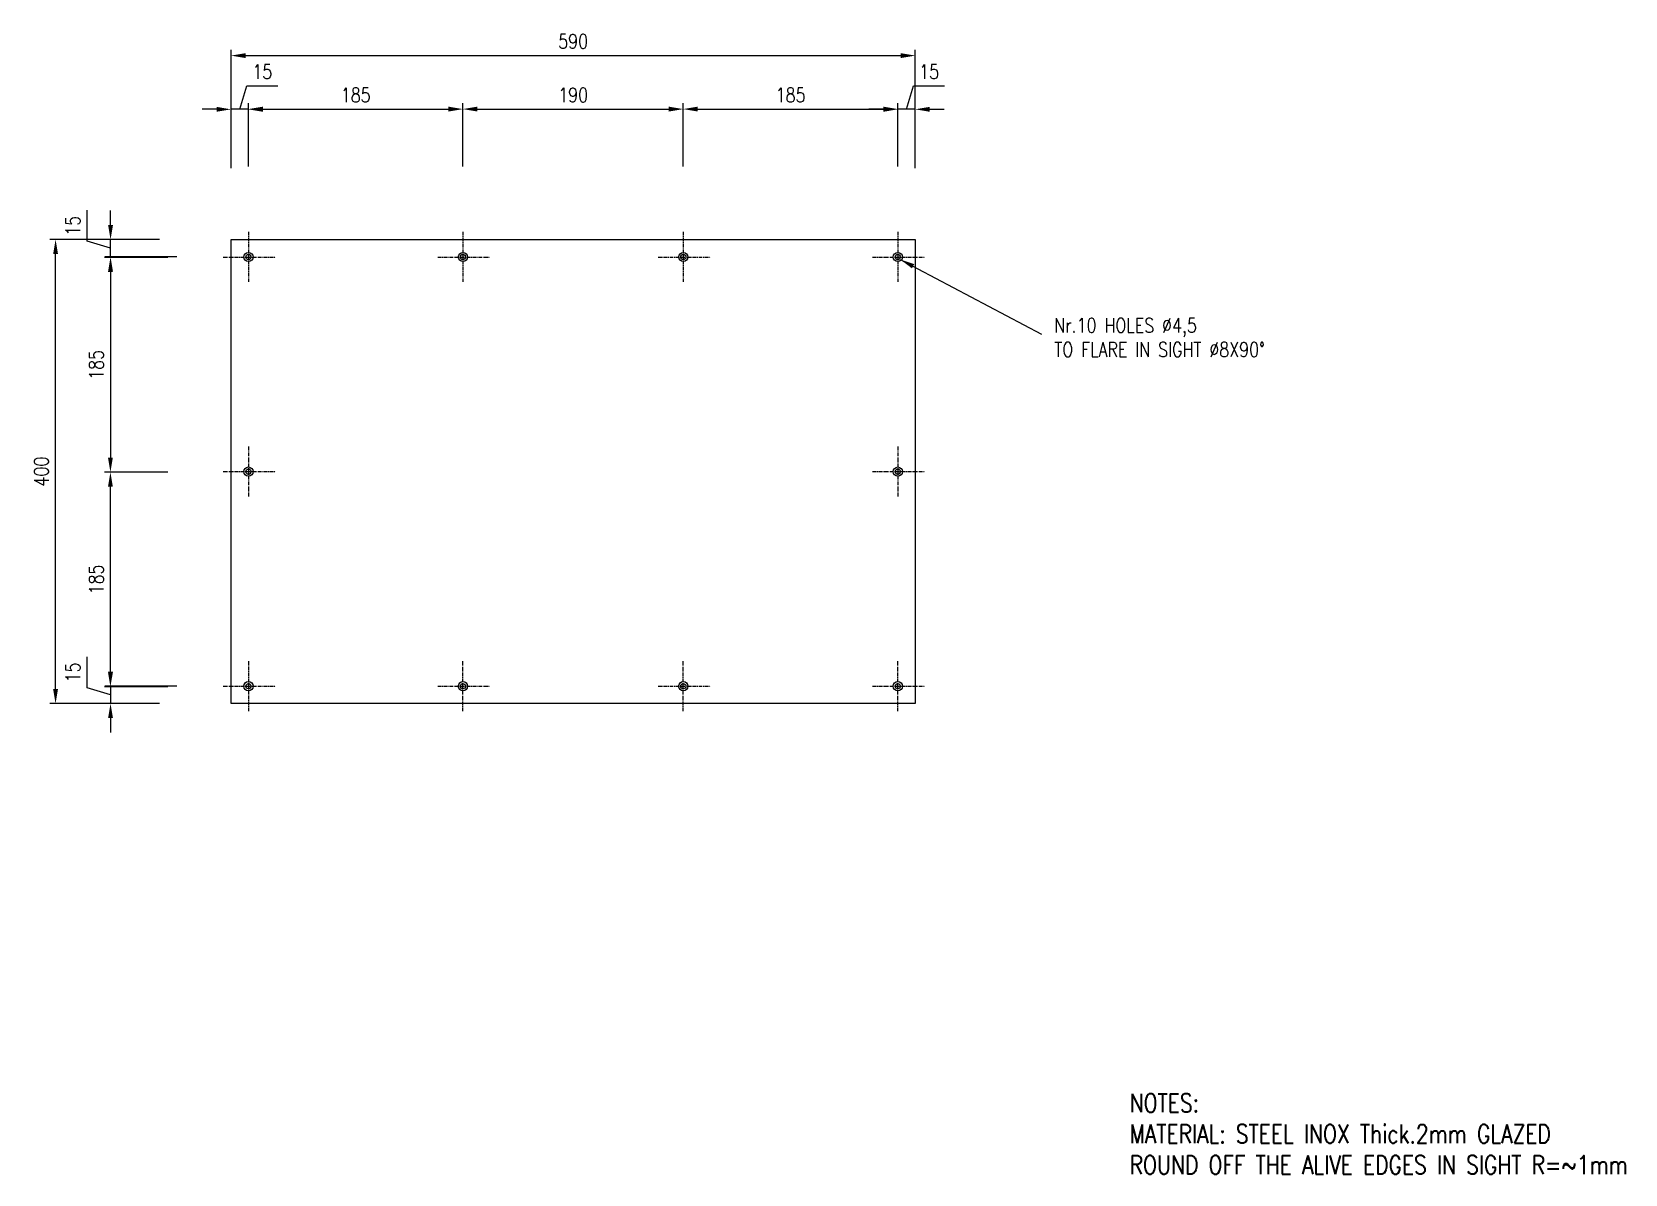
# Model space of a CAD drawing. Header units: millimetres. Extents: x -177 to 1197, y -1126 to -141.
import ezdxf

# ---------------------------------------------------------------- set-up
doc = ezdxf.new("R2010")
doc.units = ezdxf.units.MM
doc.linetypes.add('CENTER', pattern=[2, 1.25, -0.25, 0.25, -0.25])
doc.layers.add('solidi', color=4, linetype='Continuous')
doc.styles.add('ROMANS', font='romans', dxfattribs={"width": 0.8})
doc.dimstyles.new('ISO-25', dxfattribs={"dimscale": 5, "dimtxt": 2.5, "dimasz": 2.5, "dimexe": 1, "dimexo": 0, "dimgap": 1.2, "dimtad": 1, "dimdec": 1, "dimtxsty": 'ROMANS', "dimcen": 2.5, "dimadec": 0, "dimazin": 0, "dimtfac": 1, "dimtdec": 1, "dimtmove": 0, "dimatfit": 3, "dimfxl": 0, "dimarcsym": 0})

# ---------------------------------------------------------------- blocks, each defined once
blk = doc.blocks.new('*D8')
at = {"color": 0}
for p, q in [((577.5, -207.6), (583.6, -187.3)), ((583.6, -187.3), (610.3, -187.3)), ((570, -242), (570, -202.6)), ((585, -257), (585, -202.6)), ((557.5, -207.6), (545, -207.6)), ((585, -207.6), (570, -207.6)), ((585, -207.6), (570, -207.6)), ((597.5, -207.6), (610, -207.6))]:
    blk.add_line(p, q, dxfattribs=at)
for points in [[(557.5, -205.5), (557.5, -209.7), (570, -207.6)], [(597.5, -205.5), (597.5, -209.7), (585, -207.6)]]:
    blk.add_solid(points, dxfattribs=at)
at = {"layer": 'Defpoints', "color": 0}
for p in [(570, -207.6), (570, -242), (585, -257)]:
    blk.add_point(p, dxfattribs=at)
at = {"color": 0, "insert": (597, -175.1), "char_height": 12.5, "attachment_point": 5, "style": 'ROMANS'}
blk.add_mtext('15', dxfattribs=at)
blk = doc.blocks.new('*D7')
at = {"color": 0, "lineweight": -2}
for p, q in [((385, -257), (385, -202.4)), ((570, -257), (570, -202.4)), ((397.5, -207.4), (557.5, -207.4))]:
    blk.add_line(p, q, dxfattribs=at)
at = {"color": 0}
for points in [[(397.5, -205.3), (397.5, -209.5), (385, -207.4)], [(557.5, -205.3), (557.5, -209.5), (570, -207.4)]]:
    blk.add_solid(points, dxfattribs=at)
at = {"layer": 'Defpoints', "color": 0}
for p in [(570, -207.4), (385, -257), (570, -257)]:
    blk.add_point(p, dxfattribs=at)
at = {"color": 0, "insert": (477.5, -195.2), "char_height": 12.5, "attachment_point": 5, "style": 'ROMANS'}
blk.add_mtext('185', dxfattribs=at)
blk = doc.blocks.new('*D6')
at = {"color": 0}
for p, q in [((-129.1, -321.4), (-129.1, -294.6)), ((-108.9, -307.4), (-108.9, -294.9)), ((-108.9, -327.4), (-129.1, -321.4)), ((-66.7, -319.9), (-113.9, -319.9)), ((-108.9, -334.9), (-108.9, -319.9)), ((-108.9, -334.9), (-108.9, -319.9)), ((-51.7, -334.9), (-113.9, -334.9)), ((-108.9, -347.4), (-108.9, -359.9))]:
    blk.add_line(p, q, dxfattribs=at)
for points in [[(-111, -307.4), (-106.8, -307.4), (-108.9, -319.9)], [(-111, -347.4), (-106.8, -347.4), (-108.9, -334.9)]]:
    blk.add_solid(points, dxfattribs=at)
at = {"layer": 'Defpoints', "color": 0}
for p in [(-108.9, -319.9), (-66.7, -319.9), (-51.7, -334.9)]:
    blk.add_point(p, dxfattribs=at)
at = {"color": 0, "insert": (-141.4, -308), "char_height": 12.5, "attachment_point": 5, "rotation": 90, "style": 'ROMANS'}
blk.add_mtext('15', dxfattribs=at)
blk = doc.blocks.new('*D5')
at = {"color": 0, "lineweight": -2}
for p, q in [((10, -257), (10, -202.4)), ((195, -257), (195, -202.4)), ((22.5, -207.4), (182.5, -207.4))]:
    blk.add_line(p, q, dxfattribs=at)
at = {"color": 0}
for points in [[(22.5, -205.3), (22.5, -209.5), (10, -207.4)], [(182.5, -205.3), (182.5, -209.5), (195, -207.4)]]:
    blk.add_solid(points, dxfattribs=at)
at = {"layer": 'Defpoints', "color": 0}
for p in [(195, -207.4), (10, -257), (195, -257)]:
    blk.add_point(p, dxfattribs=at)
at = {"color": 0, "insert": (102.5, -195.2), "char_height": 12.5, "attachment_point": 5, "style": 'ROMANS'}
blk.add_mtext('185', dxfattribs=at)
blk = doc.blocks.new('*D4')
at = {"color": 0}
for p, q in [((2.5, -207.6), (8.6, -187.3)), ((8.6, -187.3), (35.3, -187.3)), ((-5, -242), (-5, -202.6)), ((10, -257), (10, -202.6)), ((-17.5, -207.6), (-30, -207.6)), ((10, -207.6), (-5, -207.6)), ((10, -207.6), (-5, -207.6)), ((22.5, -207.6), (35, -207.6))]:
    blk.add_line(p, q, dxfattribs=at)
for points in [[(-17.5, -205.5), (-17.5, -209.7), (-5, -207.6)], [(22.5, -205.5), (22.5, -209.7), (10, -207.6)]]:
    blk.add_solid(points, dxfattribs=at)
at = {"layer": 'Defpoints', "color": 0}
for p in [(-5, -207.6), (-5, -242), (10, -257)]:
    blk.add_point(p, dxfattribs=at)
at = {"color": 0, "insert": (22, -175.1), "char_height": 12.5, "attachment_point": 5, "style": 'ROMANS'}
blk.add_mtext('15', dxfattribs=at)
blk = doc.blocks.new('*D3')
at = {"color": 0, "lineweight": -2}
for p, q in [((-5, -258.4), (-5, -156.3)), ((7.5, -161.3), (572.5, -161.3)), ((585, -258.4), (585, -156.3))]:
    blk.add_line(p, q, dxfattribs=at)
at = {"color": 0}
for points in [[(7.5, -159.2), (7.5, -163.4), (-5, -161.3)], [(572.5, -159.2), (572.5, -163.4), (585, -161.3)]]:
    blk.add_solid(points, dxfattribs=at)
at = {"layer": 'Defpoints', "color": 0}
for p in [(585, -161.3), (-5, -258.4), (585, -258.4)]:
    blk.add_point(p, dxfattribs=at)
at = {"color": 0, "insert": (290, -149), "char_height": 12.5, "attachment_point": 5, "style": 'ROMANS'}
blk.add_mtext('590', dxfattribs=at)
blk = doc.blocks.new('*D2')
at = {"color": 0, "lineweight": -2}
for p, q in [((195, -257), (195, -202.4)), ((385, -257), (385, -202.4)), ((207.5, -207.4), (372.5, -207.4))]:
    blk.add_line(p, q, dxfattribs=at)
at = {"color": 0}
for points in [[(207.5, -205.3), (207.5, -209.5), (195, -207.4)], [(372.5, -205.3), (372.5, -209.5), (385, -207.4)]]:
    blk.add_solid(points, dxfattribs=at)
at = {"layer": 'Defpoints', "color": 0}
for p in [(385, -207.4), (195, -257), (385, -257)]:
    blk.add_point(p, dxfattribs=at)
at = {"color": 0, "insert": (290, -195.2), "char_height": 12.5, "attachment_point": 5, "style": 'ROMANS'}
blk.add_mtext('190', dxfattribs=at)
blk = doc.blocks.new('*D1')
at = {"color": 0}
for p, q in [((-129.1, -706.4), (-129.1, -679.6)), ((-108.9, -692.4), (-108.9, -679.9)), ((-108.9, -712.4), (-129.1, -706.4)), ((-51.7, -704.9), (-113.9, -704.9)), ((-108.9, -704.9), (-108.9, -719.9)), ((-108.9, -704.9), (-108.9, -719.9)), ((-66.7, -719.9), (-113.9, -719.9)), ((-108.9, -732.4), (-108.9, -744.9))]:
    blk.add_line(p, q, dxfattribs=at)
for points in [[(-111, -692.4), (-106.8, -692.4), (-108.9, -704.9)], [(-111, -732.4), (-106.8, -732.4), (-108.9, -719.9)]]:
    blk.add_solid(points, dxfattribs=at)
at = {"layer": 'Defpoints', "color": 0}
for p in [(-51.7, -704.9), (-108.9, -719.9), (-66.7, -719.9)]:
    blk.add_point(p, dxfattribs=at)
at = {"color": 0, "insert": (-141.4, -693), "char_height": 12.5, "attachment_point": 5, "rotation": 90, "style": 'ROMANS'}
blk.add_mtext('15', dxfattribs=at)
blk = doc.blocks.new('*D0')
at = {"color": 0, "lineweight": -2}
for p, q in [((-66.7, -319.9), (-161.3, -319.9)), ((-156.3, -707.4), (-156.3, -332.4)), ((-66.7, -719.9), (-161.3, -719.9))]:
    blk.add_line(p, q, dxfattribs=at)
at = {"color": 0}
for points in [[(-158.4, -332.4), (-154.2, -332.4), (-156.3, -319.9)], [(-158.4, -707.4), (-154.2, -707.4), (-156.3, -719.9)]]:
    blk.add_solid(points, dxfattribs=at)
at = {"layer": 'Defpoints', "color": 0}
for p in [(-156.3, -319.9), (-66.7, -319.9), (-66.7, -719.9)]:
    blk.add_point(p, dxfattribs=at)
at = {"color": 0, "insert": (-168.5, -519.9), "char_height": 12.5, "attachment_point": 5, "rotation": 90, "style": 'ROMANS'}
blk.add_mtext('400', dxfattribs=at)
blk = doc.blocks.new('*D9')
at = {"color": 0, "lineweight": -2}
for p, q in [((-59.4, -520.4), (-114, -520.4)), ((-109, -692.9), (-109, -532.9)), ((-59.4, -705.4), (-114, -705.4))]:
    blk.add_line(p, q, dxfattribs=at)
at = {"color": 0}
for points in [[(-111.1, -532.9), (-106.9, -532.9), (-109, -520.4)], [(-111.1, -692.9), (-106.9, -692.9), (-109, -705.4)]]:
    blk.add_solid(points, dxfattribs=at)
at = {"layer": 'Defpoints', "color": 0}
for p in [(-109, -520.4), (-59.4, -520.4), (-59.4, -705.4)]:
    blk.add_point(p, dxfattribs=at)
at = {"color": 0, "insert": (-121.2, -612.9), "char_height": 12.5, "attachment_point": 5, "rotation": 90, "style": 'ROMANS'}
blk.add_mtext('185', dxfattribs=at)
blk = doc.blocks.new('*D10')
at = {"color": 0, "lineweight": -2}
for p, q in [((-59.4, -335.4), (-114, -335.4)), ((-109, -347.9), (-109, -507.9)), ((-59.4, -520.4), (-114, -520.4))]:
    blk.add_line(p, q, dxfattribs=at)
at = {"color": 0}
for points in [[(-111.1, -347.9), (-106.9, -347.9), (-109, -335.4)], [(-111.1, -507.9), (-106.9, -507.9), (-109, -520.4)]]:
    blk.add_solid(points, dxfattribs=at)
at = {"layer": 'Defpoints', "color": 0}
for p in [(-59.4, -335.4), (-109, -520.4), (-59.4, -520.4)]:
    blk.add_point(p, dxfattribs=at)
at = {"color": 0, "insert": (-121.2, -427.9), "char_height": 12.5, "attachment_point": 5, "rotation": 90, "style": 'ROMANS'}
blk.add_mtext('185', dxfattribs=at)

msp = doc.modelspace()

# ---------------------------------------------------------------- linework, layer by layer
at = {"linetype": 'CENTER', "ltscale": 2.5}
for p, q in [((10, -313.33), (10, -356.41)), ((195, -313.33), (195, -356.41)), ((385, -313.33), (385, -356.41)), ((570, -313.33), (570, -356.41)), ((-11.71, -334.93), (33.3, -334.93)), ((173.29, -334.93), (218.3, -334.93)), ((363.29, -334.93), (408.3, -334.93)), ((548.29, -334.93), (593.3, -334.93)), ((10, -498.33), (10, -541.41)), ((570, -498.33), (570, -541.41)), ((-11.71, -519.93), (33.3, -519.93)), ((548.29, -519.93), (593.3, -519.93)), ((10, -683.33), (10, -726.41)), ((195, -726.53), (195, -683.45)), ((385, -726.53), (385, -683.45)), ((570, -726.53), (570, -683.45)), ((-11.71, -704.93), (33.3, -704.93)), ((173.29, -704.93), (218.3, -704.93)), ((363.29, -704.93), (408.3, -704.93)), ((548.29, -704.93), (593.3, -704.93))]:
    msp.add_line(p, q, dxfattribs=at)
at = {"color": 2}
for centre, radius in [((10, -334.93), 4), ((10, -334.93), 2.25), ((195, -334.93), 4), ((195, -334.93), 2.25), ((385, -334.93), 4), ((385, -334.93), 2.25), ((570, -334.93), 4), ((570, -334.93), 2.25), ((10, -519.93), 4), ((10, -519.93), 2.25), ((570, -519.93), 4), ((570, -519.93), 2.25), ((10, -704.93), 4), ((10, -704.93), 2.25), ((195, -704.93), 4), ((195, -704.93), 2.25), ((385, -704.93), 4), ((385, -704.93), 2.25), ((570, -704.93), 4), ((570, -704.93), 2.25)]:
    msp.add_circle(centre, radius, dxfattribs=at)
at = {"layer": 'solidi', "color": 2}
msp.add_3dface([(-5, -319.93), (585, -319.93), (585, -719.93), (-5, -719.93)], dxfattribs=at)

# ---------------------------------------------------------------- texts
at = {"attachment_point": 1, "style": 'ROMANS'}
for s, insert, char_height in [('Nr.10 HOLES %%C4,5\\PTO FLARE IN SIGHT %%C8X90%%D', (704.92, -387.59, 5.04), 12.5), ('NOTES:\\PMATERIAL: STEEL INOX Thick.2mm GLAZED\\PROUND OFF THE ALIVE EDGES IN SIGHT R=~1mm', (769.86, -1056.19), 16)]:
    msp.add_mtext(s, dxfattribs=dict(at, insert=insert, char_height=char_height))

# ---------------------------------------------------------------- dimensions: what is measured, and where the dimension line sits
for base, p1, p2, picture, middle in [((585, -161.29), (-5, -258.38), (585, -258.38), '*D3', (290, -149.04)), ((195, -207.43), (10, -256.99), (195, -256.99), '*D5', (102.5, -195.18)), ((385, -207.43), (195, -256.99), (385, -256.99), '*D2', (290, -195.18)), ((570, -207.43), (385, -256.99), (570, -256.99), '*D7', (477.5, -195.18))]:
    dim = msp.add_linear_dim(base=base, p1=p1, p2=p2, dimstyle='ISO-25')
    dim.commit()
    dim.dimension.update_dxf_attribs({"geometry": picture, "text_midpoint": middle})
for base, p1, p2, angle, picture, middle in [((-5, -207.59), (10, -256.99), (-5, -241.99), 180, '*D4', (14.57, -175.09)), ((570, -207.59), (585, -256.99), (570, -241.99), 180, '*D8', (589.58, -175.09)), ((-108.89, -319.93), (-51.69, -334.93), (-66.69, -319.93), 90, '*D6', (-141.39, -315.36)), ((-108.89, -719.93), (-51.69, -704.93), (-66.69, -719.93), 270, '*D1', (-141.39, -700.36))]:
    dim = msp.add_linear_dim(base=base, p1=p1, p2=p2, angle=angle, dimstyle='ISO-25', override={"dimtmove": 1})
    dim.commit()
    dim.dimension.update_dxf_attribs({"geometry": picture, "text_midpoint": middle})
for base, p1, p2, angle, picture, middle in [((-156.29, -319.93), (-66.69, -719.93), (-66.69, -319.93), 90, '*D0', (-168.54, -519.93)), ((-108.97, -520.4), (-59.41, -335.4), (-59.41, -520.4), 270, '*D10', (-121.22, -427.9)), ((-108.97, -520.4), (-59.41, -705.4), (-59.41, -520.4), 90, '*D9', (-121.22, -612.9))]:
    dim = msp.add_linear_dim(base=base, p1=p1, p2=p2, angle=angle, dimstyle='ISO-25')
    dim.commit()
    dim.dimension.update_dxf_attribs({"geometry": picture, "text_midpoint": middle})

# ---------------------------------------------------------------- leaders
msp.add_leader([(572.12, -337.05), (694.01, -401.5)], dimstyle='ISO-25', override={"dimgap": 1, "dimtad": 0})

doc.saveas('drawing.dxf')
